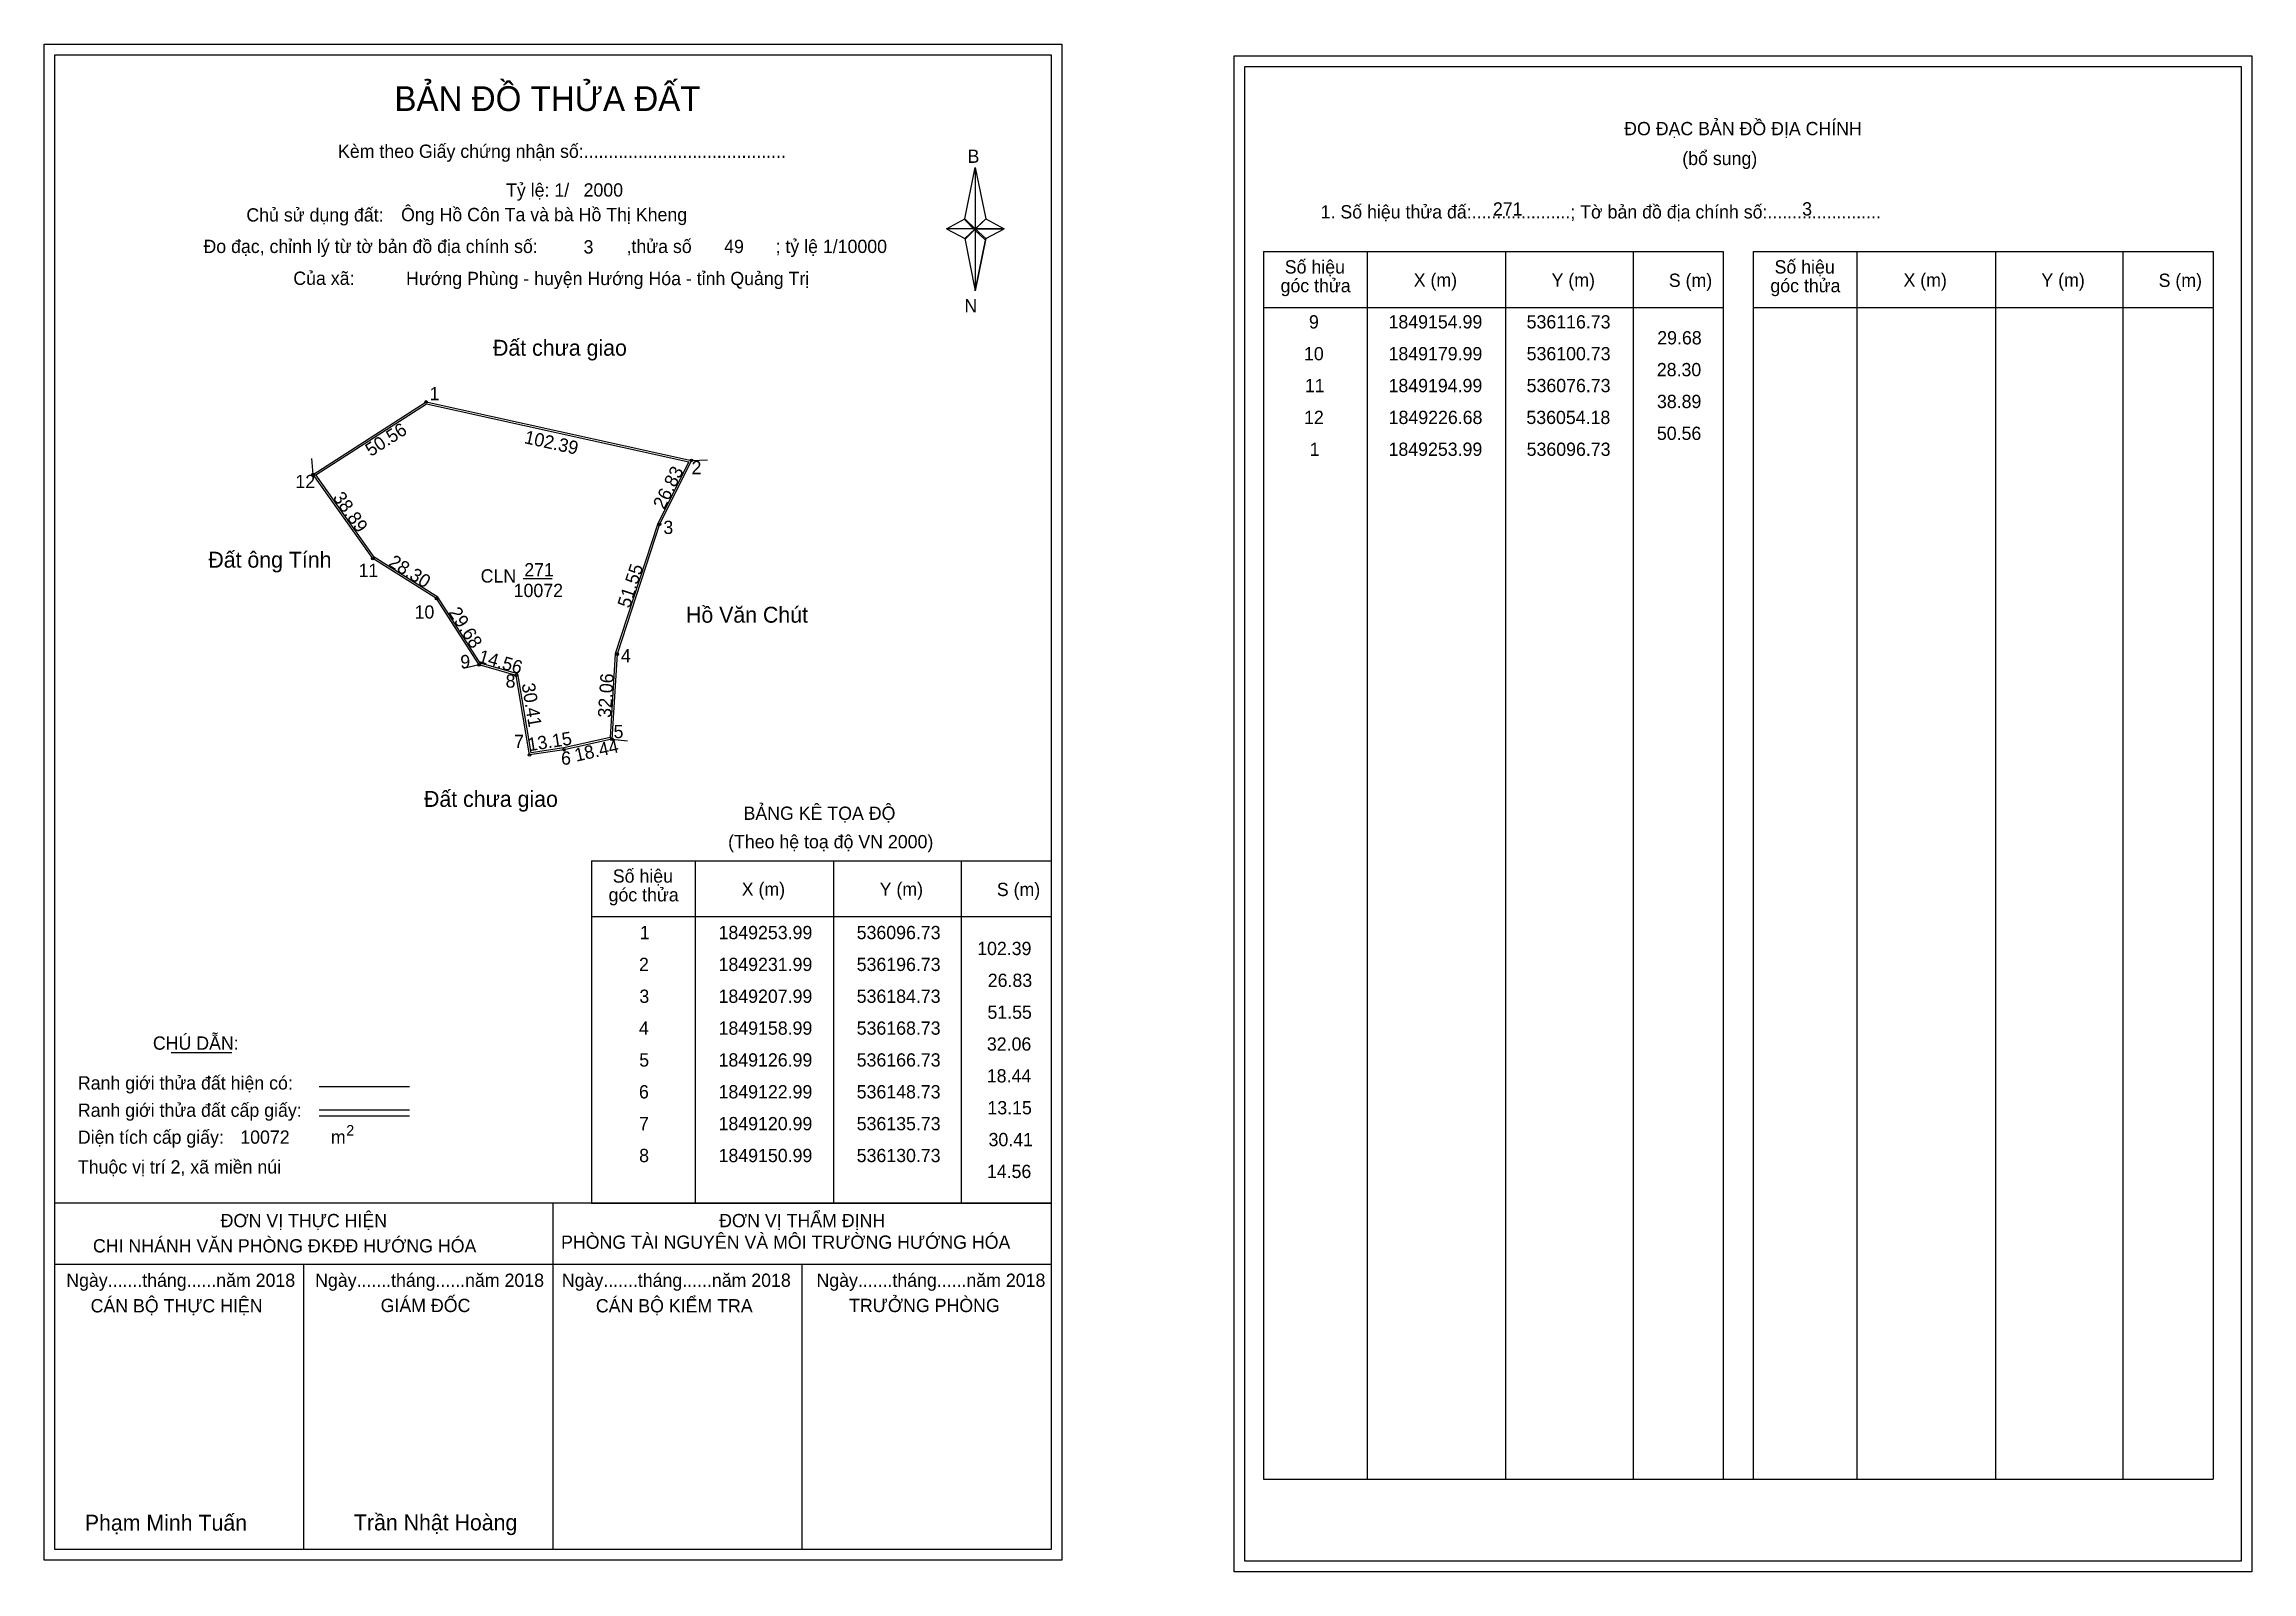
# Model space of a CAD drawing. Extents: x 535953 to 536785, y 1848813 to 1849389.
import ezdxf

# ---------------------------------------------------------------- set-up
doc = ezdxf.new("R2010")
doc.units = 0
for name, color, linetype in [('Level 1', 7, 'Continuous'), ('Level 10', 7, 'Continuous'), ('Level 11', 7, 'Continuous'), ('Level 13', 7, 'Continuous'), ('Level 27', 7, 'Continuous'), ('Level 3', 7, 'Continuous'), ('Level 36', 7, 'Continuous'), ('Level 49', 7, 'Continuous'), ('Level 53', 7, 'Continuous'), ('Level 55', 7, 'Continuous'), ('Level 6', 7, 'Continuous'), ('Level 63', 7, 'Continuous'), ('Level 9', 7, 'Continuous')]:
    doc.layers.add(name, color=color, linetype=linetype)

msp = doc.modelspace()

# ---------------------------------------------------------------- linework, layer by layer
at = {"layer": 'Level 1'}
for p, q in [((535956.88, 1849384.81), (535956.88, 1849384.81)), ((536405.14, 1849380.38), (536405.14, 1849380.38)), ((536299.73, 1849323.05), (536303.66, 1849342.33)), ((536299.73, 1849323.05), (536303.66, 1849342.33)), ((536303.66, 1849342.33), (536303.66, 1849319.28)), ((536303.66, 1849342.33), (536307.6, 1849323.05)), ((536303.66, 1849342.33), (536303.66, 1849319.28)), ((536292.84, 1849319.28), (536299.73, 1849323.05)), ((536299.73, 1849323.05), (536303.66, 1849319.28)), ((536303.66, 1849319.28), (536299.73, 1849323.05)), ((536303.37, 1849318.84), (536299.73, 1849322.61)), ((536307.3, 1849322.61), (536303.37, 1849318.84)), ((536303.37, 1849318.84), (536307.3, 1849322.61)), ((536307.6, 1849323.05), (536303.66, 1849319.28)), ((536303.66, 1849319.28), (536307.6, 1849323.05)), ((536307.6, 1849323.05), (536314.48, 1849319.28)), ((536292.84, 1849319.28), (536299.73, 1849315.6)), ((536303.66, 1849319.28), (536292.84, 1849319.28)), ((536303.66, 1849319.28), (536299.73, 1849315.6)), ((536299.73, 1849315.6), (536303.66, 1849319.28)), ((536303.37, 1849318.84), (536299.73, 1849315.16)), ((536299.73, 1849315.16), (536303.37, 1849318.84)), ((536299.73, 1849315.6), (536303.66, 1849295.88)), ((536307.3, 1849315.16), (536303.37, 1849318.84)), ((536303.66, 1849319.28), (536303.66, 1849295.88)), ((536303.66, 1849319.28), (536314.48, 1849319.28)), ((536303.66, 1849319.28), (536307.6, 1849315.6)), ((536314.48, 1849319.28), (536303.66, 1849319.28)), ((536303.66, 1849319.28), (536303.66, 1849295.88)), ((536307.6, 1849315.6), (536303.66, 1849319.28)), ((536307.6, 1849315.6), (536303.66, 1849295.88)), ((536303.66, 1849295.88), (536307.6, 1849315.6)), ((536307.6, 1849315.6), (536314.48, 1849319.28)), ((536412.21, 1849310.67), (536585.41, 1849310.67)), ((536451.39, 1848848.14), (536451.39, 1849310.67)), ((536503.53, 1848848.14), (536503.53, 1849310.67)), ((536551.48, 1849310.67), (536551.48, 1848848.14)), ((536585.41, 1849310.67), (536585.41, 1848848.14)), ((536596.72, 1849310.67), (536769.92, 1849310.67)), ((536635.9, 1848848.14), (536635.9, 1849310.67)), ((536688.04, 1848848.14), (536688.04, 1849310.67)), ((536735.99, 1849310.67), (536735.99, 1848848.14)), ((536769.92, 1849310.67), (536769.92, 1848848.14)), ((536412.21, 1849289.61), (536585.41, 1849289.61)), ((536596.72, 1849289.61), (536769.92, 1849289.61)), ((536159.07, 1849081.16), (536332.27, 1849081.16)), ((536198.25, 1848952.11), (536198.25, 1849081.16)), ((536250.39, 1848952.11), (536250.39, 1849081.16)), ((536298.34, 1849081.16), (536298.34, 1848952.11)), ((536159.07, 1849060.1), (536332.27, 1849060.1)), ((536000.72, 1849008.94), (536023.52, 1849008.94)), ((536056.45, 1848996.14), (536090.47, 1848996.14)), ((536056.45, 1848987.24), (536090.47, 1848987.24)), ((536056.45, 1848985.05), (536090.47, 1848985.05)), ((536170.54, 1848952.11), (535956.88, 1848952.11)), ((536332.27, 1848952.11), (536122.59, 1848952.11)), ((536144.58, 1848821.66), (536144.58, 1848952.11)), ((536159.07, 1848952.1), (536332.27, 1848952.1)), ((536332.28, 1848929.01), (535956.88, 1848929.01)), ((536050.73, 1848821.66), (536050.73, 1848929.01)), ((536238.43, 1848821.66), (536238.43, 1848929.01)), ((536412.21, 1848848.14), (536769.92, 1848848.14)), ((536332.27, 1848821.66), (536332.27, 1848821.66)), ((536780.54, 1848817.23), (536780.54, 1848817.23))]:
    msp.add_line(p, q, dxfattribs=at)
at = {"layer": 'Level 10'}
for p, q in [((536054.18, 1849226.68), (536096.73, 1849253.99)), ((536096.73, 1849253.99), (536196.73, 1849231.99)), ((536055.18, 1849226.49), (536096.86, 1849253.24)), ((536096.86, 1849253.24), (536195.7, 1849231.5)), ((536195.7, 1849231.5), (536184.08, 1849208.26)), ((536196.73, 1849231.99), (536184.73, 1849207.99)), ((536076.73, 1849194.99), (536054.18, 1849226.68)), ((536077.22, 1849195.51), (536055.18, 1849226.49)), ((536184.08, 1849208.26), (536168.04, 1849159.12)), ((536184.73, 1849207.99), (536168.73, 1849158.99)), ((536101.23, 1849180.5), (536077.22, 1849195.51)), ((536100.73, 1849179.99), (536076.73, 1849194.99)), ((536116.73, 1849154.99), (536100.73, 1849179.99)), ((536117.18, 1849155.59), (536101.23, 1849180.5)), ((536130.73, 1849150.99), (536116.73, 1849154.99)), ((536131.35, 1849151.54), (536117.18, 1849155.59)), ((536168.04, 1849159.12), (536166.06, 1849127.56)), ((536168.73, 1849158.99), (536166.73, 1849126.99)), ((536135.73, 1849120.99), (536130.73, 1849150.99)), ((536136.31, 1849121.79), (536131.35, 1849151.54)), ((536148.73, 1849122.99), (536135.73, 1849120.99)), ((536148.6, 1849123.68), (536136.31, 1849121.79)), ((536166.06, 1849127.56), (536148.6, 1849123.68)), ((536166.73, 1849126.99), (536148.73, 1849122.99))]:
    msp.add_line(p, q, dxfattribs=at)
at = {"layer": 'Level 11'}
for centre in [(536096.73, 1849253.99), (536096.73, 1849253.99), (536196.73, 1849231.99), (536054.18, 1849226.68), (536184.73, 1849207.99), (536076.73, 1849194.99), (536100.73, 1849179.99), (536116.73, 1849154.99), (536168.73, 1849158.99), (536130.73, 1849150.99), (536135.73, 1849120.99), (536148.73, 1849122.99), (536166.73, 1849126.99)]:
    msp.add_circle(centre, 0.5, dxfattribs=at)
at = {"layer": 'Level 27'}
for p, q in [((536054.18, 1849226.68), (536053.67, 1849232.66)), ((536196.73, 1849231.99), (536202.73, 1849232.16)), ((536116.73, 1849154.99), (536110.89, 1849153.6)), ((536166.73, 1849126.99), (536172.69, 1849126.27))]:
    msp.add_line(p, q, dxfattribs=at)
at = {"layer": 'Level 3'}
for p, q in [((536412.21, 1849310.67), (536412.21, 1848848.14)), ((536596.72, 1849310.67), (536596.72, 1848848.14)), ((536159.07, 1849081.16), (536159.07, 1848952.11))]:
    msp.add_line(p, q, dxfattribs=at)
at = {"layer": 'Level 63'}
for p, q in [((535952.88, 1849388.81), (536336.28, 1849388.81)), ((535952.88, 1848817.66), (535952.88, 1849388.81)), ((536336.28, 1849388.81), (536336.28, 1848817.66)), ((535956.88, 1849384.81), (536332.28, 1849384.81)), ((535956.88, 1848821.66), (535956.88, 1849384.81)), ((536332.28, 1849384.81), (536332.28, 1848821.66)), ((536401.14, 1849384.38), (536784.54, 1849384.38)), ((536401.14, 1848813.23), (536401.14, 1849384.38)), ((536405.14, 1849380.38), (536780.54, 1849380.38)), ((536405.14, 1848817.23), (536405.14, 1849380.38)), ((536780.54, 1849380.38), (536780.54, 1848817.23)), ((536784.54, 1849384.38), (536784.54, 1848813.23)), ((536332.28, 1848821.66), (535956.88, 1848821.66)), ((536336.28, 1848817.66), (535952.88, 1848817.66)), ((536784.54, 1848813.23), (536401.14, 1848813.23)), ((536780.54, 1848817.23), (536405.14, 1848817.23))]:
    msp.add_line(p, q, dxfattribs=at)
at = {"layer": 'Level 9'}
msp.add_line((536133.38, 1849187.49), (536144.29, 1849187.49), dxfattribs=at)

# ---------------------------------------------------------------- texts
at = {"layer": 'Level 1'}
for s, height, p in [('BẢN ĐỒ THỬA ĐẤT', 9.3313, (536084.81, 1849363.63)), ('ĐO ĐẠC BẢN ĐỒ ĐỊA CHÍNH', 5, (536548.09, 1849354.5)), ('Kèm theo Giấy chứng nhận số:.........................................', 5, (536063.58, 1849345.97)), ('B', 5, (536300.75, 1849344.09)), ('(bổ sung)', 5, (536569.98, 1849343.26)), ('1. Số hiệu thửa đấ:....................; Tờ bản đồ địa chính số:.......................', 5, (536433.76, 1849323.14)), ('Chủ sử dụng đất:', 5, (536029.06, 1849321.98)), ('Đo đạc, chỉnh lý từ tờ bản đồ địa chính số:                  ,thửa số                 ; tỷ lệ 1/10000', 5, (536012.89, 1849310.12)), ('Của xã:', 5, (536046.74, 1849298.12)), ('Số hiệu', 5, (536420.24, 1849302.4)), ('Số hiệu', 5, (536604.75, 1849302.4)), ('góc thửa', 5, (536418.65, 1849295.34)), ('X (m)', 5, (536468.8, 1849297.45)), ('Y (m)', 5, (536520.75, 1849297.45)), ('S (m)', 5, (536564.91, 1849297.35)), ('góc thửa', 5, (536603.17, 1849295.34)), ('X (m)', 5, (536653.31, 1849297.45)), ('Y (m)', 5, (536705.27, 1849297.45)), ('S (m)', 5, (536749.42, 1849297.35)), ('N', 5, (536299.55, 1849287.75)), ('BẢNG KÊ TỌA ĐỘ', 5, (536216.34, 1849096.56)), ('(Theo hệ toạ độ VN 2000)', 5, (536210.53, 1849085.84)), ('góc thửa', 5, (536165.51, 1849065.83)), ('Số hiệu', 5, (536167.1, 1849072.89)), ('X (m)', 5, (536215.66, 1849067.94)), ('Y (m)', 5, (536267.62, 1849067.94)), ('S (m)', 5, (536311.77, 1849067.84)), ('CHÚ DẪN:', 5, (535993.84, 1849009.95)), ('Ranh giới thửa đất hiện có:', 5, (535965.58, 1848994.95)), ('Ranh giới thửa đất cấp giấy:', 5, (535965.58, 1848984.67)), ('Diện tích cấp giấy:', 5, (535965.58, 1848974.51)), ('2', 4, (536066.68, 1848977.58)), ('m', 5, (536060.89, 1848974.56)), ('Thuộc vị trí 2, xã miền núi', 5, (535965.58, 1848963.31)), ('ĐƠN VỊ THỰC HIỆN', 5, (536019.35, 1848943.08)), ('ĐƠN VỊ THẨM ĐỊNH', 5, (536207.15, 1848943.08)), ('CHI NHÁNH VĂN PHÒNG ĐKĐĐ HƯỚNG HÓA', 5, (535971.26, 1848933.56)), ('PHÒNG TÀI NGUYÊN VÀ MÔI TRƯỜNG HƯỚNG HÓA', 5, (536147.6, 1848934.94)), ('Ngày.......tháng......năm 2018', 5, (535961.21, 1848920.6)), ('Ngày.......tháng......năm 2018', 5, (536054.96, 1848920.6)), ('Ngày.......tháng......năm 2018', 5, (536147.91, 1848920.6)), ('Ngày.......tháng......năm 2018', 5, (536243.82, 1848920.6)), ('CÁN BỘ THỰC HIỆN', 5, (535970.38, 1848910.98)), ('GIÁM ĐỐC', 5, (536079.64, 1848911.1)), ('CÁN BỘ KIỂM TRA', 5, (536160.72, 1848910.98)), ('TRƯỞNG PHÒNG', 5, (536256.1, 1848911.1)), ('Phạm Minh Tuấn', 6, (535968.2, 1848828.74)), ('Trần Nhật Hoàng', 6, (536069.58, 1848828.85))]:
    msp.add_text(s, height=height, dxfattribs=at).set_placement(p)
at = {"layer": 'Level 11'}
msp.add_text('Tỷ lệ: 1/', height=5, dxfattribs=at).set_placement((536126.89, 1849331.34))
at = {"layer": 'Level 13'}
for s, p in [('CLN', (536117.3, 1849185.96)), ('271', (536133.75, 1849188.29)), ('10072', (536129.75, 1849180.49))]:
    msp.add_text(s, height=5, dxfattribs=at).set_placement(p)
at = {"layer": 'Level 36'}
for s, p in [('Đất chưa giao', (536121.97, 1849271.42)), ('Đất ông Tính', (536014.74, 1849191.57)), ('Hồ Văn Chút', (536194.67, 1849170.84)), ('Đất chưa giao', (536095.98, 1849101.44))]:
    msp.add_text(s, height=6, dxfattribs=at).set_placement(p)
at = {"layer": 'Level 49'}
for s, rotation, p in [('50.56', 32.69369, (536075.94, 1849233.25)), ('102.39', 347.59258, (536133.47, 1849238.5)), ('26.83', 63.43495, (536186.44, 1849213.19)), ('38.89', 305.43493, (536061.38, 1849217.94)), ('28.30', 327.99462, (536082.22, 1849192.5)), ('51.55', 71.91655, (536173.47, 1849176.07)), ('29.68', 302.61924, (536105.04, 1849174.74)), ('14.56', 344.0546, (536116.1, 1849156)), ('30.41', 279.46232, (536132.73, 1849147.68)), ('32.06', 86.42367, (536166.42, 1849134.89)), ('13.15', 8.74616, (536135.41, 1849122.38)), ('18.44', 12.52881, (536153.3, 1849118.44))]:
    msp.add_text(s, height=5, rotation=rotation, dxfattribs=at).set_placement(p)
at = {"layer": 'Level 53'}
for s, p in [('9', (536429.35, 1849281.69)), ('1849154.99', (536459.32, 1849281.69)), ('536116.73', (536511.35, 1849281.69)), ('29.68', (536560.55, 1849275.69)), ('10', (536427.48, 1849269.69)), ('1849179.99', (536459.32, 1849269.69)), ('536100.73', (536511.35, 1849269.69)), ('11', (536427.8, 1849257.69)), ('1849194.99', (536459.32, 1849257.69)), ('536076.73', (536511.35, 1849257.69)), ('28.30', (536560.39, 1849263.69)), ('38.89', (536560.44, 1849251.69)), ('12', (536427.5, 1849245.69)), ('1849226.68', (536459.37, 1849245.69)), ('536054.18', (536511.26, 1849245.69)), ('1', (536429.65, 1849233.69)), ('1849253.99', (536459.32, 1849233.69)), ('536096.73', (536511.35, 1849233.69)), ('50.56', (536560.41, 1849239.69)), ('1', (536177.27, 1849051.6)), ('1849253.99', (536206.93, 1849051.6)), ('536096.73', (536258.97, 1849051.6)), ('102.39', (536304.36, 1849045.6)), ('2', (536176.97, 1849039.6)), ('1849231.99', (536206.93, 1849039.6)), ('536196.73', (536258.97, 1849039.6)), ('26.83', (536308.35, 1849033.6)), ('3', (536177.12, 1849027.6)), ('1849207.99', (536206.93, 1849027.6)), ('536184.73', (536258.97, 1849027.6)), ('51.55', (536308.23, 1849021.6)), ('4', (536176.94, 1849015.6)), ('1849158.99', (536206.93, 1849015.6)), ('536168.73', (536258.97, 1849015.6)), ('32.06', (536308.02, 1849009.6)), ('5', (536177.06, 1849003.6)), ('1849126.99', (536206.93, 1849003.6)), ('536166.73', (536258.97, 1849003.6)), ('6', (536176.95, 1848991.6)), ('1849122.99', (536206.93, 1848991.6)), ('536148.73', (536258.97, 1848991.6)), ('18.44', (536307.99, 1848997.6)), ('13.15', (536308.23, 1848985.6)), ('7', (536176.98, 1848979.6)), ('1849120.99', (536206.93, 1848979.6)), ('536135.73', (536258.97, 1848979.6)), ('8', (536177.02, 1848967.6)), ('1849150.99', (536206.93, 1848967.6)), ('536130.73', (536258.97, 1848967.6)), ('30.41', (536308.64, 1848973.6)), ('14.56', (536308.02, 1848961.6))]:
    msp.add_text(s, height=5, dxfattribs=at).set_placement(p)
at = {"layer": 'Level 55'}
for s, height, p in [('1', 0.4, (536096.62, 1849253.99)), ('0', 0.11, (536096.69, 1849253.88)), ('2', 0.4, (536196.59, 1849231.99)), ('272', 0.11, (536196.61, 1849231.88)), ('0', 0.11, (536196.69, 1849231.88)), ('12', 0.4, (536053.9, 1849226.68)), ('0', 0.11, (536054.14, 1849226.57)), ('0', 0.11, (536054.14, 1849226.57)), ('0', 0.11, (536054.14, 1849226.57)), ('272', 0.11, (536184.61, 1849207.88)), ('3', 0.4, (536184.61, 1849207.99)), ('11', 0.4, (536076.47, 1849194.99)), ('0', 0.11, (536076.69, 1849194.88)), ('0', 0.11, (536076.69, 1849194.88)), ('10', 0.4, (536100.45, 1849179.99)), ('0', 0.11, (536100.69, 1849179.88)), ('0', 0.11, (536100.69, 1849179.88)), ('9', 0.4, (536116.59, 1849154.99)), ('0', 0.11, (536116.69, 1849154.88)), ('0', 0.11, (536116.69, 1849154.88)), ('0', 0.11, (536116.69, 1849154.88)), ('0', 0.11, (536116.69, 1849154.88)), ('4', 0.4, (536168.59, 1849158.99)), ('272', 0.11, (536168.61, 1849158.88)), ('8', 0.4, (536130.6, 1849150.99)), ('0', 0.11, (536130.69, 1849150.88)), ('0', 0.11, (536130.69, 1849150.88)), ('7', 0.4, (536135.6, 1849120.99)), ('0', 0.11, (536135.69, 1849120.88)), ('0', 0.11, (536135.69, 1849120.88)), ('6', 0.4, (536148.59, 1849122.99)), ('5', 0.4, (536166.6, 1849126.99)), ('272', 0.11, (536166.61, 1849126.88))]:
    msp.add_text(s, height=height, dxfattribs=at).set_placement(p)
at = {"layer": 'Level 6'}
for s, p in [('Ông Hồ Côn Ta và bà Hồ Thị Kheng', (536087.33, 1849322.11)), ('2000', (536156.09, 1849331.38)), ('271', (536498.65, 1849324.22)), ('3', (536615.14, 1849324.26)), ('3', (536156.08, 1849309.94)), ('49', (536209.04, 1849310.1)), (' Hướng Phùng - huyện Hướng Hóa - tỉnh Quảng Trị', (536087.35, 1849298.03)), ('10072', (536026.76, 1848974.53))]:
    msp.add_text(s, height=5, dxfattribs=at).set_placement(p)
at = {"layer": 'Level 9'}
for s, p in [('1', (536098.08, 1849254.64)), ('2', (536196.76, 1849226.79)), ('12', (536047.52, 1849221.54)), ('3', (536186.15, 1849204.27)), ('11', (536071.3, 1849188.05)), ('10', (536092.42, 1849172.37)), ('9', (536109.64, 1849153.69)), ('4', (536170.15, 1849155.89)), ('8', (536126.71, 1849146.36)), ('5', (536167.38, 1849127.33)), ('7', (536129.91, 1849123.59)), ('6', (536147.62, 1849117.34))]:
    msp.add_text(s, height=5, dxfattribs=at).set_placement(p)

doc.saveas('drawing.dxf')
